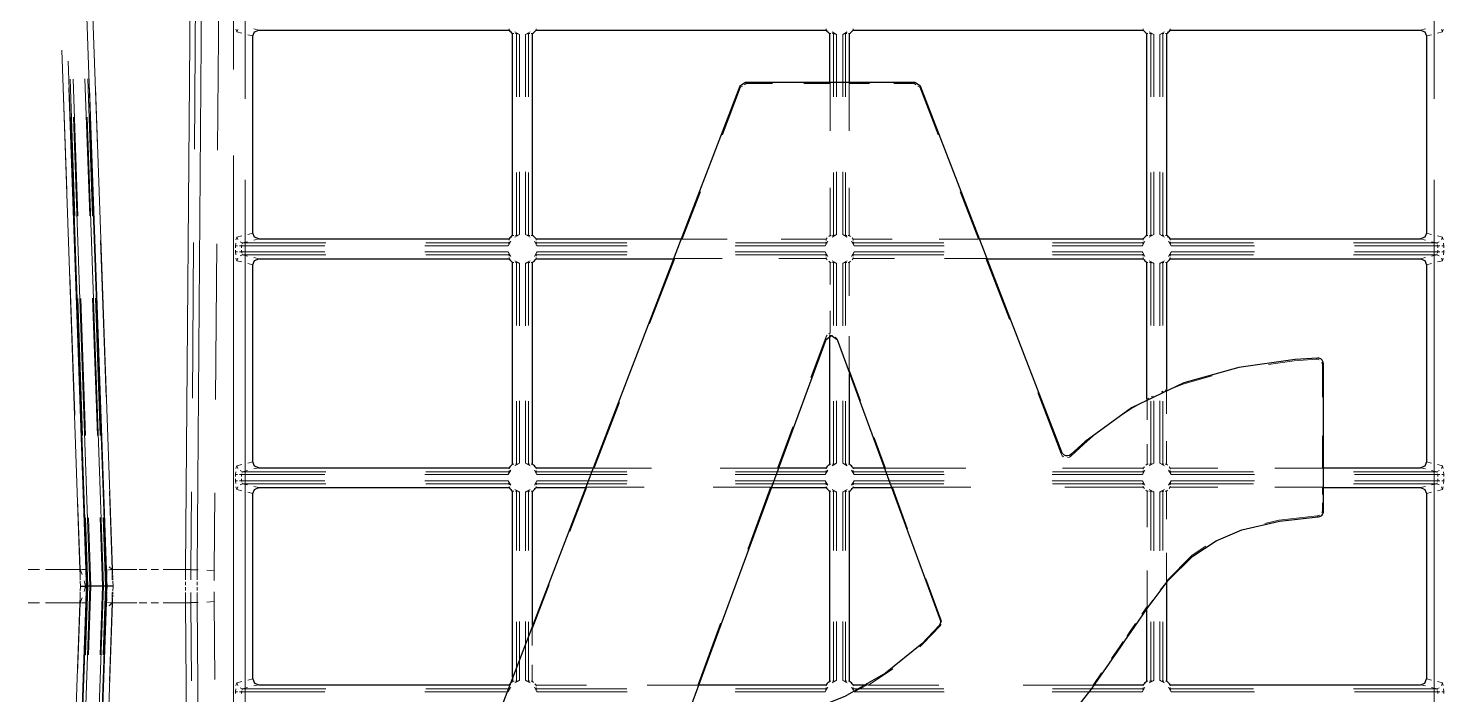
# Model space of a CAD drawing. Header units: millimetres. Extents: x 0 to 1989, y -338 to 950.
# Drawn here: x 283.9 to 524.9, y 492.6 to 606.2 of the extents above; entities that cross this region are included whole.
import ezdxf

# ---------------------------------------------------------------- set-up
doc = ezdxf.new("R2010")
doc.units = ezdxf.units.MM
doc.layers.add('DETAIL', color=8, linetype='Continuous')
doc.layers.add('FINE', color=9, linetype='Continuous')

msp = doc.modelspace()

# ---------------------------------------------------------------- linework, layer by layer
at = {"layer": 'DETAIL', "lineweight": 25}
for p, q in [((366.36, 570.87), (366.36, 605.29)), ((369.76, 570.87), (369.76, 605.29)), ((370.35, 605.88), (419.77, 605.88)), ((420.36, 596.95), (420.36, 605.29)), ((474.36, 570.87), (474.36, 605.29)), ((477.76, 570.87), (477.76, 605.29)), ((478.35, 605.88), (520.99, 605.88)), ((522, 604.89), (522, 571.28)), ((405.08, 596.31), (340.17, 427.37)), ((406.01, 596.95), (405.08, 596.31)), ((434.88, 596.95), (406.01, 596.95)), ((435.81, 596.31), (434.88, 596.95)), ((459.88, 533.93), (435.81, 596.31)), ((323.13, 570.28), (365.77, 570.28)), ((370.35, 570.28), (395.08, 570.28)), ((445.86, 570.28), (473.77, 570.28)), ((478.35, 570.28), (520.99, 570.28)), ((323.13, 566.88), (365.77, 566.88)), ((370.35, 566.88), (393.77, 566.88)), ((447.17, 566.88), (473.77, 566.88)), ((478.35, 566.88), (520.99, 566.88)), ((322.12, 532.28), (322.12, 565.89)), ((366.36, 531.87), (366.36, 566.29)), ((369.76, 531.87), (369.76, 566.29)), ((474.36, 542.98), (474.36, 566.29)), ((477.76, 544.59), (477.76, 566.29)), ((522, 565.89), (522, 532.28)), ((395.29, 486.68), (419.74, 553.14)), ((420.36, 531.87), (420.36, 553.76)), ((423.76, 531.87), (423.76, 547.3)), ((504.47, 523.88), (504.47, 548.97)), ((323.13, 531.28), (365.77, 531.28)), ((370.35, 531.28), (380.09, 531.28)), ((411.7, 531.28), (419.77, 531.28)), ((424.35, 531.28), (429.64, 531.28)), ((504.47, 531.28), (520.99, 531.28)), ((322.12, 495.28), (322.12, 526.89)), ((323.13, 527.88), (365.77, 527.88)), ((366.36, 495.55), (366.36, 527.29)), ((369.76, 504.39), (369.76, 527.29)), ((370.35, 527.88), (378.79, 527.88)), ((420.36, 494.87), (420.36, 527.29)), ((424.35, 527.88), (430.88, 527.88)), ((504.47, 527.88), (520.99, 527.88)), ((522, 526.89), (522, 495.28)), ((293.88, 511.08), (293.76, 511.08)), ((294.38, 511.08), (293.88, 511.08)), ((296.69, 511.08), (294.38, 511.08)), ((297.19, 511.08), (296.69, 511.08)), ((297.19, 511.08), (297.31, 511.08)), ((477.76, 494.87), (477.76, 511.69)), ((474.36, 494.87), (474.36, 507.27)), ((323.13, 494.28), (365.77, 494.28)), ((398.08, 494.28), (419.77, 494.28)), ((424.35, 494.28), (426.65, 494.28)), ((465.47, 494.28), (473.77, 494.28)), ((478.35, 494.28), (520.99, 494.28))]:
    msp.add_line(p, q, dxfattribs=at)
for points in [[(322.12, 604.89), (322.42, 605.59), (323.13, 605.88)], [(520.99, 605.88), (521.71, 605.59), (522, 604.89)], [(323.13, 570.28), (322.42, 570.57), (322.12, 571.28), (322.12, 604.89)], [(522, 571.28), (521.71, 570.57), (520.99, 570.28)], [(322.12, 565.89), (322.42, 566.59), (323.13, 566.88)], [(520.99, 566.88), (521.71, 566.59), (522, 565.89)], [(419.74, 553.14), (420.68, 553.81), (421.61, 553.14), (439.15, 505.34)], [(503.42, 549.97), (499.66, 549.71), (490.02, 548.36), (480.65, 545.77), (471.77, 541.51), (463.8, 535.7), (461.5, 533.57)], [(504.47, 548.97), (504.42, 549.3), (504.25, 549.59), (504, 549.82), (503.69, 549.94), (503.42, 549.97)], [(461.5, 533.57), (461.22, 533.38), (460.89, 533.3), (460.56, 533.32), (460.25, 533.46), (460.01, 533.69), (459.88, 533.93)], [(323.13, 531.28), (322.42, 531.57), (322.12, 532.28)], [(522, 532.28), (521.71, 531.57), (520.99, 531.28)], [(322.12, 526.89), (322.42, 527.59), (323.13, 527.88)], [(520.99, 527.88), (521.71, 527.59), (522, 526.89)], [(503.54, 522.89), (503.86, 522.97), (504.15, 523.15), (504.35, 523.41), (504.46, 523.73), (504.47, 523.88)], [(471.69, 503.32), (474.41, 507.3), (478, 512.05), (482.21, 516.22), (486.2, 518.82), (490.58, 520.68), (496.98, 522.19), (503.54, 522.89)], [(292.76, 511.08), (292.78, 511.08), (292.96, 511.08), (293.28, 511.08), (293.53, 511.08), (293.7, 511.08), (293.76, 511.08)], [(298.31, 511.08), (298.28, 511.08), (298.1, 511.08), (297.79, 511.08), (297.54, 511.08), (297.37, 511.08), (297.31, 511.08)], [(438.97, 504.33), (436.05, 501.27), (429.86, 496.25), (422.94, 492.28), (415.48, 489.34), (407.72, 487.24), (399.81, 485.81), (396.34, 485.35)], [(439.15, 505.34), (439.22, 505.01), (439.16, 504.68), (439.01, 504.38), (438.97, 504.33)], [(440.66, 470.97), (444.75, 473.52), (447.12, 475.18), (449.43, 476.94), (453.1, 480.06), (459.82, 487), (465.08, 493.7), (469.95, 500.73), (470.62, 501.74), (471.15, 502.53), (471.69, 503.32)], [(322.12, 495.28), (322.42, 494.57), (323.13, 494.28)], [(520.99, 494.28), (521.71, 494.57), (522, 495.28)]]:
    msp.add_lwpolyline(points, dxfattribs=at)
for points in [[(323.13, 605.88), (365.77, 605.88, 0.073488), (366.36, 605.29)], [(369.76, 605.29, 0.073616), (370.35, 605.88)], [(419.77, 605.88, 0.073269), (420.36, 605.29)], [(423.76, 596.95), (423.76, 605.29, 0.073581), (424.35, 605.88), (473.77, 605.88)], [(473.77, 605.88, 0.073324), (474.36, 605.29)], [(477.76, 605.29, 0.073616), (478.35, 605.88)], [(366.36, 570.87, 0.07358), (365.77, 570.28)], [(370.35, 570.28, 0.073532), (369.76, 570.87)], [(474.36, 570.87, 0.073685), (473.77, 570.28)], [(478.35, 570.28, 0.073765), (477.76, 570.87)], [(365.77, 566.88, 0.073558), (366.36, 566.29)], [(369.76, 566.29, 0.07335), (370.35, 566.88)], [(473.77, 566.88, 0.073393), (474.36, 566.29)], [(477.76, 566.29, 0.07335), (478.35, 566.88)], [(366.36, 531.87, 0.073269), (365.77, 531.28)], [(370.35, 531.28, 0.073416), (369.76, 531.87)], [(420.36, 531.87, 0.07335), (419.77, 531.28)], [(424.35, 531.28, 0.073393), (423.76, 531.87)], [(365.77, 527.88, 0.073558), (366.36, 527.29)], [(369.76, 527.29, 0.07335), (370.35, 527.88)], [(410.45, 527.88), (419.77, 527.88, 0.073339), (420.36, 527.29)], [(423.76, 527.29, 0.073316), (424.35, 527.88)], [(424.35, 494.28, 0.073463), (423.76, 494.87), (423.76, 527.29)], [(365.96, 494.51, 0.027341), (365.77, 494.28)], [(420.36, 494.87, 0.073396), (419.77, 494.28)], [(474.36, 494.87, 0.073419), (473.77, 494.28)], [(478.35, 494.28, 0.073719), (477.76, 494.87)]]:
    msp.add_lwpolyline(points, format="xyb", dxfattribs=at)
at = {"layer": 'FINE', "lineweight": 9}
for p, q in [((318.85, 599.16), (318.85, 623.62)), ((313.46, 617.99), (312.62, 513.8)), ((320.83, 617.26), (320.83, 594.17)), ((523.29, 594.17), (523.29, 617.26)), ((295.64, 586.08), (294.7, 612.81)), ((293.72, 612.18), (294.66, 585.34)), ((312.37, 612.17), (312.16, 585.61)), ((316.12, 585.39), (316.33, 611.94)), ((319.25, 606.02), (319.39, 605.57)), ((319.57, 606), (319.39, 605.57)), ((319.39, 605.57), (320.25, 605.35)), ((321.27, 605.1), (322.12, 604.89)), ((323.13, 605.88), (322.27, 606.1)), ((365.77, 605.88), (365.77, 606.1)), ((366.36, 605.29), (366.57, 605.29)), ((366.76, 605.56), (367.54, 605.14)), ((366.83, 605.29), (367.04, 605.29)), ((367.04, 605.29), (367.04, 594.53)), ((367.54, 605.14), (367.38, 605.17)), ((367.54, 594.48), (367.54, 605.14)), ((368.58, 605.14), (369.36, 605.56)), ((368.58, 605.14), (368.58, 594.48)), ((369.08, 594.53), (369.08, 605.29)), ((369.29, 605.29), (369.08, 605.29)), ((369.76, 605.29), (369.55, 605.29)), ((370.35, 606.1), (370.35, 605.88)), ((419.77, 605.88), (419.77, 606.1)), ((420.36, 605.29), (420.57, 605.29)), ((420.76, 605.56), (421.54, 605.14)), ((420.83, 605.29), (421.04, 605.29)), ((421.04, 605.29), (421.04, 594.53)), ((421.54, 605.14), (421.38, 605.17)), ((421.54, 594.48), (421.54, 605.14)), ((422.58, 605.14), (423.36, 605.56)), ((422.58, 605.14), (422.58, 594.48)), ((423.08, 594.53), (423.08, 605.29)), ((423.29, 605.29), (423.08, 605.29)), ((423.76, 605.29), (423.55, 605.29)), ((424.35, 606.1), (424.35, 605.88)), ((473.77, 605.88), (473.77, 606.1)), ((474.36, 605.29), (474.57, 605.29)), ((474.76, 605.56), (475.54, 605.14)), ((474.83, 605.29), (475.04, 605.29)), ((475.04, 605.29), (475.04, 594.53)), ((475.54, 605.14), (475.38, 605.17)), ((475.54, 594.48), (475.54, 605.14)), ((476.58, 605.14), (477.36, 605.56)), ((476.58, 605.14), (476.58, 594.48)), ((477.08, 594.53), (477.08, 605.29)), ((477.29, 605.29), (477.08, 605.29)), ((477.76, 605.29), (477.55, 605.29)), ((478.35, 606.1), (478.35, 605.88)), ((521.85, 606.1), (520.99, 605.88)), ((522, 604.89), (522.85, 605.1)), ((524.73, 605.57), (524.55, 606)), ((289.62, 602.48), (290.45, 578.54)), ((291.53, 576.41), (290.68, 600.61)), ((292.66, 513.92), (289.8, 596.05)), ((290.8, 596.03), (293.66, 513.9)), ((291, 597.52), (291.82, 574.16)), ((292.32, 574.17), (291.5, 597.53)), ((293.52, 597.56), (294.34, 574.19)), ((294.84, 574.18), (294.02, 597.55)), ((297.21, 513.83), (294.33, 596.02)), ((405.2, 596.13), (402.09, 588.04)), ((405.08, 596.31), (405.12, 596.26)), ((405.16, 596.19), (405.2, 596.13)), ((405.2, 596.13), (405.49, 596.33)), ((405.84, 596.57), (406.13, 596.77)), ((406.05, 596.89), (406.01, 596.95)), ((406.13, 596.77), (406.09, 596.83)), ((410.6, 596.77), (406.13, 596.77)), ((420.42, 596.77), (415.96, 596.77)), ((420.36, 596.94), (420.36, 596.95)), ((420.38, 596.88), (420.36, 596.93)), ((420.36, 596.93), (420.36, 596.93)), ((420.36, 596.93), (421.42, 596.93)), ((420.42, 596.77), (420.4, 596.82)), ((420.42, 588.68), (420.42, 596.77)), ((427.16, 596.77), (423.7, 596.77)), ((423.74, 596.88), (423.76, 596.93)), ((423.76, 596.94), (423.76, 596.95)), ((434.76, 596.77), (435.05, 596.57)), ((434.88, 596.95), (434.85, 596.89)), ((435.4, 596.34), (435.69, 596.14)), ((435.69, 596.14), (435.73, 596.19)), ((438.82, 588.04), (435.69, 596.14)), ((435.78, 596.26), (435.81, 596.31)), ((293.88, 511.08), (291.1, 591.03)), ((291.6, 591.02), (294.38, 511.08)), ((296.69, 511.08), (293.88, 591.05)), ((294.38, 591.06), (297.19, 511.08)), ((318.85, 437.68), (318.85, 584.48)), ((367.04, 581.63), (367.04, 570.87)), ((367.54, 571.03), (367.54, 581.69)), ((368.58, 581.69), (368.58, 571.03)), ((369.08, 570.87), (369.08, 581.63)), ((421.04, 581.63), (421.04, 570.87)), ((421.54, 571.03), (421.54, 581.69)), ((422.58, 581.69), (422.58, 571.03)), ((423.08, 570.87), (423.08, 581.63)), ((475.04, 581.63), (475.04, 570.87)), ((475.54, 571.03), (475.54, 581.69)), ((476.58, 581.69), (476.58, 571.03)), ((477.08, 570.87), (477.08, 581.63)), ((320.83, 580.33), (320.83, 441.84)), ((420.42, 570.88), (420.42, 578.97)), ((423.7, 570.88), (423.7, 578.97)), ((523.29, 441.84), (523.29, 580.33)), ((398.35, 578.32), (395.24, 570.22)), ((445.69, 570.22), (442.57, 578.32)), ((295.23, 569.24), (296.17, 542.4)), ((297.13, 543.32), (296.2, 570.04)), ((312.03, 569.68), (311.82, 543.13)), ((315.78, 542.9), (315.99, 569.45)), ((319.22, 569.57), (319.19, 569.1)), ((319.5, 569.1), (319.19, 569.1)), ((319.19, 569.1), (319.19, 568.78)), ((319.39, 570.6), (319.25, 570.14)), ((320.25, 570.81), (319.39, 570.6)), ((319.57, 570.16), (319.39, 570.6)), ((320.18, 569.1), (319.87, 569.1)), ((320.38, 569.6), (319.95, 569.78)), ((320.18, 569.1), (320.24, 569.26)), ((320.32, 569.44), (320.38, 569.6)), ((322.12, 571.28), (321.27, 571.06)), ((322.27, 570.07), (323.13, 570.28)), ((351.42, 569.1), (365.61, 569.1)), ((365.77, 569.6), (351.58, 569.6)), ((366.04, 569.88), (365.61, 569.1)), ((365.61, 569.1), (365.65, 569.26)), ((365.77, 570.28), (365.77, 570.07)), ((365.77, 569.81), (365.77, 569.6)), ((366.57, 570.87), (366.36, 570.87)), ((367.54, 571.03), (366.76, 570.6)), ((367.04, 570.87), (366.83, 570.87)), ((368.58, 571.03), (368.74, 570.99)), ((369.36, 570.6), (368.58, 571.03)), ((369.08, 570.87), (369.29, 570.87)), ((369.55, 570.87), (369.76, 570.87)), ((370.51, 569.1), (370.08, 569.88)), ((370.35, 570.07), (370.35, 570.28)), ((370.35, 569.6), (370.35, 569.81)), ((385.8, 569.6), (370.35, 569.6)), ((370.51, 569.1), (385.85, 569.1)), ((394.69, 569.22), (395.1, 570.28)), ((395.08, 570.28), (395.09, 570.28)), ((395.09, 570.28), (395.1, 570.28)), ((395.1, 570.28), (395.15, 570.26)), ((404.27, 569.1), (419.61, 569.1)), ((419.77, 569.6), (404.33, 569.6)), ((412.1, 570.22), (419.77, 570.22)), ((420.04, 569.88), (419.61, 569.1)), ((419.61, 569.1), (419.65, 569.26)), ((419.95, 570.44), (419.77, 570.22)), ((419.77, 570.22), (419.77, 570.03)), ((419.77, 569.79), (419.77, 569.6)), ((420.42, 570.88), (420.2, 570.69)), ((420.62, 570.88), (420.42, 570.88)), ((421.54, 571.03), (420.76, 570.6)), ((421.04, 570.87), (420.85, 570.88)), ((422.58, 571.03), (422.74, 570.99)), ((423.36, 570.6), (422.58, 571.03)), ((423.08, 570.87), (423.27, 570.88)), ((423.5, 570.88), (423.7, 570.88)), ((423.92, 570.69), (423.7, 570.88)), ((424.51, 569.1), (424.08, 569.88)), ((424.35, 570.22), (424.17, 570.44)), ((424.35, 570.22), (431.02, 570.22)), ((424.35, 570.03), (424.35, 570.22)), ((424.35, 569.6), (424.35, 569.79)), ((439.8, 569.6), (424.35, 569.6)), ((424.51, 569.1), (439.85, 569.1)), ((439.02, 570.22), (445.69, 570.22)), ((445.69, 570.22), (445.73, 570.24)), ((445.79, 570.26), (445.83, 570.28)), ((445.83, 570.28), (445.84, 570.28)), ((445.83, 570.28), (446.24, 569.22)), ((445.85, 570.28), (445.86, 570.28)), ((458.27, 569.1), (473.61, 569.1)), ((473.77, 569.6), (458.33, 569.6)), ((474.04, 569.88), (473.61, 569.1)), ((473.61, 569.1), (473.65, 569.26)), ((473.77, 570.28), (473.77, 570.07)), ((473.77, 569.81), (473.77, 569.6)), ((474.57, 570.87), (474.36, 570.87)), ((475.54, 571.03), (474.76, 570.6)), ((475.04, 570.87), (474.83, 570.87)), ((476.58, 571.03), (476.74, 570.99)), ((477.36, 570.6), (476.58, 571.03)), ((477.08, 570.87), (477.29, 570.87)), ((477.55, 570.87), (477.76, 570.87)), ((478.51, 569.1), (478.08, 569.88)), ((478.35, 570.07), (478.35, 570.28)), ((478.35, 569.6), (478.35, 569.81)), ((492.54, 569.6), (478.35, 569.6)), ((478.51, 569.1), (492.7, 569.1)), ((523.74, 569.6), (509.56, 569.6)), ((509.74, 569.1), (523.94, 569.1)), ((520.99, 570.28), (521.85, 570.07)), ((522.85, 571.06), (522, 571.28)), ((522.88, 569.81), (523.74, 569.6)), ((524.18, 569.78), (523.74, 569.6)), ((523.74, 569.6), (523.8, 569.44)), ((524.73, 570.6), (523.88, 570.81)), ((523.88, 569.26), (523.94, 569.1)), ((524.25, 569.1), (523.94, 569.1)), ((523.94, 569.1), (523.94, 568.78)), ((524.73, 570.6), (524.55, 570.16)), ((524.93, 569.1), (524.62, 569.1)), ((524.87, 570.14), (524.73, 570.6)), ((524.93, 569.1), (524.9, 569.57)), ((524.93, 568.78), (524.93, 569.1)), ((319.19, 568.39), (319.19, 568.06)), ((319.5, 568.06), (319.19, 568.06)), ((319.19, 568.06), (319.22, 567.59)), ((319.25, 567.02), (319.39, 566.57)), ((319.57, 567), (319.39, 566.57)), ((319.39, 566.57), (320.25, 566.35)), ((320.18, 568.06), (319.87, 568.06)), ((320.38, 567.56), (319.95, 567.38)), ((320.24, 567.91), (320.18, 568.06)), ((320.38, 567.56), (320.32, 567.72)), ((323.13, 566.88), (322.27, 567.1)), ((365.61, 568.06), (351.42, 568.06)), ((351.58, 567.56), (365.77, 567.56)), ((365.61, 568.06), (366.04, 567.28)), ((365.77, 567.35), (365.77, 567.56)), ((365.77, 566.88), (365.77, 567.1)), ((366.76, 566.56), (367.54, 566.14)), ((368.58, 566.14), (369.36, 566.56)), ((370.08, 567.28), (370.51, 568.06)), ((370.35, 567.56), (385.8, 567.56)), ((370.35, 567.56), (370.35, 567.35)), ((370.35, 567.1), (370.35, 566.88)), ((370.51, 568.06), (370.47, 567.91)), ((385.85, 568.06), (370.51, 568.06)), ((393.98, 566.94), (389.69, 555.78)), ((393.77, 566.88), (393.78, 566.88)), ((393.8, 566.88), (393.85, 566.9)), ((393.93, 566.93), (393.98, 566.94)), ((393.98, 566.94), (402.04, 566.94)), ((419.61, 568.06), (404.27, 568.06)), ((404.33, 567.56), (419.77, 567.56)), ((419.61, 568.06), (420.04, 567.28)), ((419.77, 567.37), (419.77, 567.56)), ((419.77, 566.94), (419.95, 566.72)), ((420.2, 566.48), (420.42, 566.29)), ((420.76, 566.56), (421.54, 566.14)), ((422.58, 566.14), (423.36, 566.56)), ((423.7, 566.29), (423.92, 566.48)), ((424.08, 567.28), (424.51, 568.06)), ((424.17, 566.72), (424.35, 566.94)), ((424.35, 567.56), (439.8, 567.56)), ((424.35, 567.56), (424.35, 567.37)), ((424.35, 567.14), (424.35, 566.94)), ((424.35, 566.94), (431.42, 566.94)), ((424.51, 568.06), (424.47, 567.91)), ((439.85, 568.06), (424.51, 568.06)), ((439.89, 566.94), (446.95, 566.94)), ((450.97, 556.53), (446.95, 566.94)), ((446.95, 566.94), (447.01, 566.93)), ((447.08, 566.9), (447.14, 566.88)), ((447.16, 566.88), (447.17, 566.88)), ((473.61, 568.06), (458.27, 568.06)), ((458.33, 567.56), (473.77, 567.56)), ((473.61, 568.06), (474.04, 567.28)), ((473.77, 567.35), (473.77, 567.56)), ((473.77, 566.88), (473.77, 567.1)), ((474.76, 566.56), (475.54, 566.14)), ((476.58, 566.14), (477.36, 566.56)), ((478.08, 567.28), (478.51, 568.06)), ((478.35, 567.56), (492.54, 567.56)), ((478.35, 567.56), (478.35, 567.35)), ((478.35, 567.1), (478.35, 566.88)), ((478.51, 568.06), (478.47, 567.91)), ((492.7, 568.06), (478.51, 568.06)), ((523.94, 568.06), (509.74, 568.06)), ((521.85, 567.1), (520.99, 566.88)), ((523.8, 567.72), (523.74, 567.56)), ((524.18, 567.38), (523.74, 567.56)), ((523.94, 568.06), (523.88, 567.91)), ((523.88, 566.35), (524.73, 566.57)), ((523.94, 568.39), (523.94, 568.06)), ((524.25, 568.06), (523.94, 568.06)), ((524.73, 566.57), (524.55, 567)), ((524.93, 568.06), (524.62, 568.06)), ((524.73, 566.57), (524.87, 567.02)), ((524.9, 567.59), (524.93, 568.06)), ((524.93, 568.06), (524.93, 568.39)), ((290.95, 564.18), (291.78, 540.25)), ((321.27, 566.1), (322.12, 565.89)), ((366.36, 566.29), (366.57, 566.29)), ((366.83, 566.29), (367.04, 566.29)), ((367.04, 566.29), (367.04, 555.53)), ((367.54, 566.14), (367.38, 566.17)), ((367.54, 555.48), (367.54, 566.14)), ((368.58, 566.14), (368.58, 555.48)), ((369.29, 566.29), (369.08, 566.29)), ((369.08, 555.53), (369.08, 566.29)), ((369.76, 566.29), (369.55, 566.29)), ((420.42, 562.54), (420.42, 566.29)), ((420.42, 566.29), (420.62, 566.29)), ((420.85, 566.29), (421.04, 566.29)), ((421.04, 566.29), (421.04, 555.53)), ((421.54, 566.14), (421.38, 566.17)), ((421.54, 555.48), (421.54, 566.14)), ((422.58, 566.14), (422.58, 555.48)), ((423.08, 555.53), (423.08, 566.29)), ((423.27, 566.29), (423.08, 566.29)), ((474.36, 566.29), (474.57, 566.29)), ((474.83, 566.29), (475.04, 566.29)), ((475.04, 566.29), (475.04, 555.53)), ((475.54, 566.14), (475.38, 566.17)), ((475.54, 555.48), (475.54, 566.14)), ((476.58, 566.14), (476.58, 555.48)), ((477.08, 555.53), (477.08, 566.29)), ((477.29, 566.29), (477.08, 566.29)), ((477.76, 566.29), (477.55, 566.29)), ((522, 565.89), (522.85, 566.1)), ((292.88, 537.7), (292.03, 561.89)), ((292.31, 560.14), (293.13, 536.78)), ((293.63, 536.78), (292.81, 560.15)), ((294.83, 560.16), (295.64, 536.79)), ((296.14, 536.79), (295.33, 560.16)), ((420.42, 554.28), (420.42, 558.03)), ((417.16, 546.64), (419.74, 553.65)), ((419.96, 553.85), (419.74, 553.65)), ((419.74, 553.65), (419.74, 553.49)), ((419.74, 553.3), (419.74, 553.14)), ((420.42, 554.28), (420.21, 554.09)), ((420.38, 553.97), (420.36, 553.82)), ((420.36, 553.76), (420.36, 553.78)), ((420.42, 554.28), (420.4, 554.14)), ((421.3, 553.56), (421.61, 553.21)), ((421.61, 553.19), (421.61, 553.21)), ((422.28, 551.38), (421.61, 553.21)), ((421.61, 553.14), (421.61, 553.16)), ((423.7, 547.97), (423.7, 553.69)), ((503.42, 549.97), (503.37, 549.91)), ((423.7, 547.97), (425.62, 542.74)), ((423.72, 547.78), (423.7, 547.97)), ((423.76, 547.36), (423.74, 547.55)), ((423.76, 547.3), (423.76, 547.32)), ((504.42, 548.91), (504.47, 548.97)), ((367.04, 542.63), (367.04, 531.87)), ((367.54, 532.03), (367.54, 542.69)), ((368.58, 542.69), (368.58, 532.03)), ((369.08, 531.87), (369.08, 542.63)), ((384.55, 542.38), (380.26, 531.22)), ((421.04, 542.63), (421.04, 531.87)), ((421.54, 532.03), (421.54, 542.69)), ((422.58, 542.69), (422.58, 532.03)), ((423.08, 531.87), (423.08, 542.63)), ((459.81, 533.62), (455.79, 544.04)), ((474.36, 542.98), (474.71, 543.14)), ((474.42, 539.42), (474.42, 542.84)), ((475.04, 542.63), (475.04, 531.87)), ((475.12, 543.34), (475.47, 543.5)), ((475.54, 532.03), (475.54, 542.69)), ((476.58, 542.69), (476.58, 532.03)), ((476.89, 544.18), (477.16, 544.31)), ((477.08, 531.87), (477.08, 542.63)), ((477.49, 544.46), (477.76, 544.59)), ((477.74, 544.53), (477.76, 544.59)), ((411.49, 531.22), (414.07, 538.23)), ((427.92, 536.45), (429.84, 531.22)), ((474.42, 531.88), (474.42, 535.3)), ((477.7, 531.88), (477.7, 535.79)), ((504.3, 531.22), (504.3, 536.71)), ((461.43, 533.27), (461.45, 533.36)), ((319.22, 530.57), (319.19, 530.1)), ((319.39, 531.6), (319.25, 531.14)), ((320.25, 531.81), (319.39, 531.6)), ((319.57, 531.16), (319.39, 531.6)), ((320.38, 530.6), (319.95, 530.78)), ((320.32, 530.44), (320.38, 530.6)), ((322.12, 532.28), (321.27, 532.06)), ((322.27, 531.07), (323.13, 531.28)), ((365.77, 530.6), (351.58, 530.6)), ((366.04, 530.88), (365.61, 530.1)), ((365.77, 531.28), (365.77, 531.07)), ((365.77, 530.81), (365.77, 530.6)), ((366.57, 531.87), (366.36, 531.87)), ((367.54, 532.03), (366.76, 531.6)), ((367.04, 531.87), (366.83, 531.87)), ((368.58, 532.03), (368.74, 531.99)), ((369.36, 531.6), (368.58, 532.03)), ((369.08, 531.87), (369.29, 531.87)), ((369.55, 531.87), (369.76, 531.87)), ((370.51, 530.1), (370.08, 530.88)), ((370.35, 531.07), (370.35, 531.28)), ((370.35, 530.6), (370.35, 530.81)), ((385.8, 530.6), (370.35, 530.6)), ((379.71, 530.22), (380.12, 531.28)), ((380.09, 531.28), (380.1, 531.28)), ((380.11, 531.28), (380.12, 531.28)), ((380.12, 531.28), (380.16, 531.26)), ((380.21, 531.24), (380.26, 531.22)), ((380.26, 531.22), (390.02, 531.22)), ((401.73, 531.22), (411.49, 531.22)), ((419.77, 530.6), (404.33, 530.6)), ((411.67, 531.28), (411.28, 530.22)), ((411.49, 531.22), (411.55, 531.24)), ((411.62, 531.26), (411.67, 531.28)), ((411.67, 531.28), (411.68, 531.28)), ((411.69, 531.28), (411.7, 531.28)), ((420.04, 530.88), (419.61, 530.1)), ((419.77, 531.28), (419.77, 531.07)), ((419.77, 530.81), (419.77, 530.6)), ((420.57, 531.87), (420.36, 531.87)), ((421.54, 532.03), (420.76, 531.6)), ((421.04, 531.87), (420.83, 531.87)), ((422.58, 532.03), (422.74, 531.99)), ((423.36, 531.6), (422.58, 532.03)), ((423.08, 531.87), (423.29, 531.87)), ((423.55, 531.87), (423.76, 531.87)), ((424.51, 530.1), (424.08, 530.88)), ((424.35, 531.07), (424.35, 531.28)), ((424.35, 530.6), (424.35, 530.81)), ((439.8, 530.6), (424.35, 530.6)), ((429.64, 531.28), (429.64, 531.28)), ((429.65, 531.28), (429.66, 531.28)), ((429.66, 531.28), (429.72, 531.26)), ((430.05, 530.22), (429.66, 531.28)), ((429.79, 531.24), (429.84, 531.22)), ((429.84, 531.22), (443.57, 531.22)), ((473.77, 530.6), (458.33, 530.6)), ((460.04, 531.22), (473.77, 531.22)), ((474.04, 530.88), (473.61, 530.1)), ((473.95, 531.44), (473.77, 531.22)), ((473.77, 531.22), (473.77, 531.03)), ((473.77, 530.79), (473.77, 530.6)), ((474.42, 531.88), (474.2, 531.69)), ((474.62, 531.88), (474.42, 531.88)), ((475.54, 532.03), (474.76, 531.6)), ((475.04, 531.87), (474.85, 531.88)), ((476.58, 532.03), (476.74, 531.99)), ((477.36, 531.6), (476.58, 532.03)), ((477.08, 531.87), (477.27, 531.88)), ((477.5, 531.88), (477.7, 531.88)), ((477.92, 531.69), (477.7, 531.88)), ((478.51, 530.1), (478.08, 530.88)), ((478.35, 531.22), (478.17, 531.44)), ((478.35, 531.22), (486.46, 531.22)), ((478.35, 531.03), (478.35, 531.22)), ((478.35, 530.6), (478.35, 530.79)), ((492.54, 530.6), (478.35, 530.6)), ((504.4, 531.26), (504.45, 531.28)), ((504.45, 531.28), (504.45, 530.22)), ((504.45, 531.28), (504.46, 531.28)), ((504.46, 531.28), (504.47, 531.28)), ((520.99, 531.28), (521.85, 531.07)), ((522.85, 532.06), (522, 532.28)), ((524.18, 530.78), (523.74, 530.6)), ((523.74, 530.6), (523.8, 530.44)), ((524.73, 531.6), (523.88, 531.81)), ((524.73, 531.6), (524.55, 531.16)), ((524.87, 531.14), (524.73, 531.6)), ((524.93, 530.1), (524.9, 530.57)), ((319.5, 530.1), (319.19, 530.1)), ((319.19, 530.1), (319.19, 529.78)), ((319.19, 529.39), (319.19, 529.06)), ((319.5, 529.06), (319.19, 529.06)), ((319.19, 529.06), (319.22, 528.59)), ((319.25, 528.02), (319.39, 527.57)), ((319.57, 528), (319.39, 527.57)), ((320.18, 530.1), (319.87, 530.1)), ((320.18, 529.06), (319.87, 529.06)), ((320.38, 528.56), (319.95, 528.38)), ((320.18, 530.1), (320.24, 530.25)), ((320.18, 529.78), (320.18, 530.1)), ((320.18, 530.1), (334.38, 530.1)), ((320.18, 529.06), (320.18, 529.39)), ((320.24, 528.91), (320.18, 529.06)), ((334.38, 529.06), (320.18, 529.06)), ((320.38, 528.56), (320.32, 528.72)), ((323.13, 527.88), (322.27, 528.1)), ((351.42, 530.1), (365.61, 530.1)), ((365.61, 529.06), (351.42, 529.06)), ((351.58, 528.56), (365.77, 528.56)), ((365.61, 530.1), (365.65, 530.26)), ((365.61, 529.06), (366.04, 528.28)), ((365.77, 528.35), (365.77, 528.56)), ((365.77, 527.88), (365.77, 528.1)), ((370.08, 528.28), (370.51, 529.06)), ((370.35, 528.56), (385.8, 528.56)), ((370.35, 528.56), (370.35, 528.35)), ((370.35, 528.1), (370.35, 527.88)), ((370.51, 529.06), (370.47, 528.91)), ((370.51, 530.1), (385.85, 530.1)), ((385.85, 529.06), (370.51, 529.06)), ((379, 527.94), (376.09, 520.38)), ((378.81, 527.88), (378.87, 527.9)), ((400.51, 527.94), (410.28, 527.94)), ((404.27, 530.1), (419.61, 530.1)), ((419.61, 529.06), (404.27, 529.06)), ((404.33, 528.56), (419.77, 528.56)), ((406.41, 517.41), (410.28, 527.94)), ((410.28, 527.94), (410.33, 527.93)), ((410.38, 527.9), (410.42, 527.88)), ((419.61, 530.1), (419.65, 530.26)), ((419.61, 529.06), (420.04, 528.28)), ((419.77, 528.35), (419.77, 528.56)), ((419.77, 527.88), (419.77, 528.1)), ((424.08, 528.28), (424.51, 529.06)), ((424.35, 528.56), (439.8, 528.56)), ((424.35, 528.56), (424.35, 528.35)), ((424.35, 528.1), (424.35, 527.88)), ((424.51, 529.06), (424.47, 528.91)), ((424.51, 530.1), (439.85, 530.1)), ((439.85, 529.06), (424.51, 529.06)), ((430.91, 527.88), (430.95, 527.9)), ((431, 527.93), (431.05, 527.94)), ((431.05, 527.94), (433.64, 520.87)), ((431.05, 527.94), (444.4, 527.94)), ((458.27, 530.1), (473.61, 530.1)), ((473.61, 529.06), (458.27, 529.06)), ((458.33, 528.56), (473.77, 528.56)), ((460.42, 527.94), (473.77, 527.94)), ((473.61, 530.1), (473.65, 530.26)), ((473.61, 529.06), (474.04, 528.28)), ((473.77, 528.37), (473.77, 528.56)), ((473.77, 527.94), (473.77, 528.14)), ((473.77, 527.94), (473.95, 527.72)), ((478.08, 528.28), (478.51, 529.06)), ((478.17, 527.72), (478.35, 527.94)), ((478.35, 528.56), (492.54, 528.56)), ((478.35, 528.56), (478.35, 528.37)), ((478.35, 528.14), (478.35, 527.94)), ((478.35, 527.94), (486.46, 527.94)), ((478.51, 529.06), (478.47, 528.91)), ((478.51, 530.1), (492.7, 530.1)), ((492.7, 529.06), (478.51, 529.06)), ((496.19, 527.94), (504.3, 527.94)), ((504.3, 526.73), (504.3, 527.94)), ((504.3, 527.94), (504.34, 527.93)), ((504.4, 527.9), (504.45, 527.88)), ((509.74, 530.1), (523.94, 530.1)), ((523.94, 529.06), (509.74, 529.06)), ((521.85, 528.1), (520.99, 527.88)), ((523.8, 528.72), (523.74, 528.56)), ((524.18, 528.38), (523.74, 528.56)), ((523.88, 530.25), (523.94, 530.1)), ((523.94, 529.06), (523.88, 528.91)), ((524.25, 530.1), (523.94, 530.1)), ((523.94, 530.1), (523.94, 529.78)), ((523.94, 529.39), (523.94, 529.06)), ((524.25, 529.06), (523.94, 529.06)), ((524.73, 527.57), (524.55, 528)), ((524.93, 530.1), (524.62, 530.1)), ((524.93, 529.06), (524.62, 529.06)), ((524.73, 527.57), (524.87, 528.02)), ((524.9, 528.59), (524.93, 529.06)), ((524.93, 529.78), (524.93, 530.1)), ((524.93, 529.06), (524.93, 529.39)), ((296.73, 526.3), (297.2, 512.88)), ((298.16, 513.92), (297.69, 527.28)), ((315.54, 513.69), (315.65, 526.97)), ((319.39, 527.57), (320.25, 527.35)), ((321.27, 527.1), (322.12, 526.89)), ((366.36, 527.29), (366.57, 527.29)), ((366.76, 527.56), (367.54, 527.14)), ((366.83, 527.29), (367.04, 527.29)), ((367.04, 527.29), (367.04, 517.16)), ((367.54, 527.14), (367.38, 527.17)), ((367.54, 517.1), (367.54, 527.14)), ((368.58, 527.14), (369.36, 527.56)), ((368.58, 527.14), (368.58, 517.1)), ((369.08, 517.16), (369.08, 527.29)), ((369.29, 527.29), (369.08, 527.29)), ((369.76, 527.29), (369.55, 527.29)), ((378.79, 527.88), (378.79, 527.88)), ((410.44, 527.88), (410.45, 527.88)), ((420.36, 527.29), (420.57, 527.29)), ((420.76, 527.56), (421.54, 527.14)), ((420.83, 527.29), (421.04, 527.29)), ((421.04, 527.29), (421.04, 517.16)), ((421.54, 527.14), (421.38, 527.17)), ((421.54, 517.1), (421.54, 527.14)), ((422.58, 527.14), (423.36, 527.56)), ((422.58, 527.14), (422.58, 517.1)), ((423.08, 517.16), (423.08, 527.29)), ((423.29, 527.29), (423.08, 527.29)), ((423.76, 527.29), (423.55, 527.29)), ((430.88, 527.88), (430.89, 527.88)), ((474.2, 527.48), (474.42, 527.29)), ((474.42, 521.14), (474.42, 527.29)), ((474.42, 527.29), (474.62, 527.29)), ((474.76, 527.56), (475.54, 527.14)), ((474.85, 527.29), (475.04, 527.29)), ((475.04, 527.29), (475.04, 517.16)), ((475.54, 527.14), (475.38, 527.17)), ((475.54, 517.1), (475.54, 527.14)), ((476.58, 527.14), (477.36, 527.56)), ((476.58, 527.14), (476.58, 517.1)), ((477.08, 517.16), (477.08, 527.29)), ((477.27, 527.29), (477.08, 527.29)), ((477.7, 527.29), (477.5, 527.29)), ((477.7, 527.29), (477.92, 527.48)), ((477.7, 522.5), (477.7, 527.29)), ((504.46, 527.88), (504.47, 527.88)), ((522, 526.89), (522.85, 527.1)), ((523.88, 527.35), (524.73, 527.57)), ((293.8, 511.08), (293.38, 523.18)), ((504.3, 524.05), (504.3, 525.27)), ((504.47, 523.88), (504.42, 523.94)), ((293.62, 522.76), (294.02, 511.08)), ((294.52, 511.08), (294.12, 522.76)), ((296.13, 522.77), (296.54, 511.08)), ((297.04, 511.08), (296.63, 522.77)), ((503.36, 523.05), (503.42, 523)), ((503.48, 522.94), (503.54, 522.89)), ((477.7, 511.96), (477.7, 516.75)), ((283.88, 513.92), (285.79, 513.92)), ((286.94, 513.92), (292.66, 513.92)), ((292.69, 513.05), (292.66, 513.92)), ((292.66, 513.92), (292.97, 513.92)), ((292.7, 512.14), (292.7, 513.92)), ((293.08, 513.06), (292.7, 513.92)), ((293.03, 513.92), (293.13, 513.92)), ((293.19, 513.92), (293.29, 513.92)), ((293.66, 513.9), (293.69, 513.03)), ((297.26, 513.62), (297.2, 512.88)), ((297.24, 512.99), (297.21, 513.83)), ((297.58, 513.88), (297.68, 513.89)), ((297.74, 513.89), (297.84, 513.89)), ((297.9, 513.9), (298.21, 513.92)), ((298.16, 512.14), (298.16, 513.92)), ((302.36, 513.92), (298.16, 513.92)), ((298.21, 513.92), (298.24, 513.05)), ((302.78, 513.92), (304.05, 513.92)), ((304.81, 513.92), (306.08, 513.92)), ((310.64, 512.18), (310.64, 513.92)), ((310.64, 513.92), (311.25, 513.9)), ((311.37, 513.9), (311.58, 513.89)), ((311.58, 513.92), (311.58, 512.14)), ((312.82, 513.88), (311.58, 513.92)), ((311.7, 513.89), (311.9, 513.88)), ((312.02, 513.87), (312.62, 513.8)), ((312.62, 513.8), (312.62, 512.14)), ((315.54, 513.69), (314.31, 513.83)), ((315.54, 512.06), (315.54, 513.69)), ((474.42, 507.62), (474.42, 513.77)), ((293.88, 511.08), (291.1, 431.13)), ((291.6, 431.14), (294.38, 511.08)), ((292.71, 512.59), (292.7, 512.88)), ((292.72, 512.12), (292.71, 512.41)), ((292.76, 511.08), (292.73, 511.95)), ((292.73, 510.21), (292.76, 511.08)), ((293.8, 511.08), (293.38, 498.98)), ((293.65, 511.08), (293.42, 511.99)), ((293.42, 510.17), (293.65, 511.08)), ((293.62, 499.4), (294.02, 511.08)), ((293.7, 512.86), (293.71, 512.57)), ((293.71, 512.4), (293.72, 512.12)), ((293.73, 511.94), (293.76, 511.08)), ((293.76, 511.08), (293.73, 510.22)), ((296.69, 511.08), (293.88, 431.11)), ((294.52, 511.08), (294.12, 499.4)), ((294.38, 431.1), (297.19, 511.08)), ((296.13, 499.4), (296.54, 511.08)), ((297.04, 511.08), (296.63, 499.4)), ((297.22, 511.69), (297.21, 512.69)), ((297.24, 511.64), (297.26, 511.08)), ((297.26, 511.08), (297.24, 510.52)), ((297.26, 512.54), (297.25, 512.82)), ((297.27, 512.09), (297.26, 512.37)), ((297.31, 511.08), (297.28, 511.92)), ((297.28, 510.24), (297.31, 511.08)), ((298.25, 512.88), (298.25, 512.59)), ((298.26, 512.41), (298.27, 512.12)), ((310.64, 511.26), (310.64, 511.83)), ((312.62, 511.8), (312.62, 511.25)), ((372.6, 511.3), (369.7, 503.74)), ((436.76, 512.38), (439.35, 505.3)), ((477.72, 511.91), (477.7, 511.96)), ((477.76, 511.8), (477.74, 511.85)), ((477.76, 511.69), (477.76, 511.72)), ((292.66, 508.25), (292.69, 509.12)), ((292.7, 508.25), (292.7, 510.02)), ((292.7, 509.29), (292.71, 509.58)), ((292.7, 508.25), (293.08, 509.11)), ((292.71, 509.75), (292.72, 510.04)), ((293.69, 509.13), (293.66, 508.27)), ((293.71, 509.59), (293.7, 509.3)), ((293.72, 510.05), (293.71, 509.76)), ((296.73, 495.87), (297.2, 509.28)), ((297.2, 509.28), (297.26, 508.54)), ((297.21, 509.5), (297.22, 510.5)), ((297.21, 508.34), (297.24, 509.18)), ((297.25, 509.35), (297.26, 509.63)), ((297.26, 509.79), (297.27, 510.07)), ((298.16, 508.25), (298.16, 510.02)), ((298.24, 509.12), (298.21, 508.25)), ((298.25, 509.58), (298.25, 509.29)), ((298.27, 510.04), (298.26, 509.75)), ((310.64, 510.33), (310.64, 510.91)), ((310.64, 508.25), (310.64, 509.98)), ((311.58, 510.02), (311.58, 508.25)), ((312.62, 510.92), (312.62, 510.36)), ((312.62, 510.03), (312.62, 508.36)), ((315.54, 508.47), (315.54, 510.1)), ((475.4, 508.7), (474.36, 507.27)), ((285.79, 508.25), (283.88, 508.25)), ((286.83, 508.25), (292.7, 508.25)), ((292.66, 508.25), (286.94, 508.25)), ((292.66, 508.25), (289.8, 426.11)), ((290.8, 426.13), (293.66, 508.27)), ((292.28, 496.28), (292.7, 508.25)), ((292.97, 508.24), (292.66, 508.25)), ((293.13, 508.24), (293.03, 508.24)), ((293.29, 508.24), (293.19, 508.24)), ((297.21, 508.34), (294.33, 426.14)), ((295.33, 426.05), (298.21, 508.25)), ((297.68, 508.28), (297.58, 508.28)), ((298.16, 508.25), (297.69, 494.88)), ((297.84, 508.27), (297.74, 508.27)), ((298.21, 508.25), (297.9, 508.26)), ((298.16, 508.25), (302.36, 508.25)), ((302.02, 508.25), (298.21, 508.25)), ((304.05, 508.25), (302.78, 508.25)), ((306.08, 508.25), (304.81, 508.25)), ((310.64, 508.25), (306.84, 508.25)), ((307.39, 508.25), (311.58, 508.25)), ((311.25, 508.26), (310.64, 508.25)), ((310.64, 508.25), (311.48, 404.06)), ((311.58, 508.27), (311.37, 508.27)), ((311.58, 508.25), (312.82, 508.28)), ((311.69, 494.97), (311.58, 508.25)), ((311.9, 508.28), (311.7, 508.28)), ((312.62, 508.36), (312.02, 508.29)), ((313.46, 404.17), (312.62, 508.36)), ((314.31, 508.34), (315.54, 508.47)), ((315.54, 508.47), (315.65, 495.2)), ((474.36, 507.27), (474.38, 507.38)), ((474.4, 507.51), (474.42, 507.62)), ((367.04, 505), (367.04, 494.87)), ((367.54, 495.03), (367.54, 505.06)), ((368.58, 505.06), (368.58, 495.03)), ((369.08, 494.87), (369.08, 505)), ((369.7, 503.74), (369.72, 503.92)), ((369.74, 504.14), (369.76, 504.33)), ((369.76, 504.37), (369.76, 504.39)), ((397.88, 494.22), (401.75, 504.76)), ((421.04, 505), (421.04, 494.87)), ((421.54, 495.03), (421.54, 505.06)), ((422.58, 505.06), (422.58, 495.03)), ((423.08, 494.87), (423.08, 505)), ((438.97, 504.33), (439.03, 504.32)), ((439.17, 504.3), (439.34, 504.58)), ((471.54, 503.42), (472.44, 504.74)), ((475.04, 505), (475.04, 494.87)), ((475.54, 495.03), (475.54, 505.06)), ((476.58, 505.06), (476.58, 495.03)), ((477.08, 494.87), (477.08, 505)), ((369.7, 500.97), (369.7, 503.74)), ((471.54, 503.42), (471.59, 503.39)), ((471.64, 503.35), (471.69, 503.32)), ((469.9, 500.77), (469.95, 500.73)), ((366.36, 495.49), (367.42, 498.25)), ((369.7, 494.88), (369.7, 497.65)), ((431.12, 496.97), (427, 494.22)), ((319.25, 494.14), (319.39, 494.6)), ((319.39, 494.6), (320.25, 494.81)), ((319.57, 494.16), (319.39, 494.6)), ((321.27, 495.06), (322.12, 495.28)), ((323.13, 494.28), (322.27, 494.07)), ((365.77, 494.28), (365.77, 494.07)), ((365.98, 494.52), (365.96, 494.51)), ((366.08, 494.61), (366, 494.55)), ((366.24, 494.73), (366.16, 494.67)), ((366.29, 494.88), (366.24, 494.73)), ((366.29, 494.78), (366.24, 494.73)), ((366.36, 495.53), (366.36, 495.55)), ((366.36, 495.49), (366.36, 495.5)), ((366.38, 495.4), (366.36, 495.49)), ((366.42, 495.22), (366.36, 495.07)), ((366.42, 494.88), (366.36, 494.83)), ((366.42, 495.22), (366.4, 495.3)), ((366.42, 495.11), (366.42, 495.22)), ((366.42, 494.88), (366.42, 494.98)), ((366.42, 494.88), (366.62, 494.88)), ((366.76, 494.6), (367.54, 495.03)), ((366.85, 494.88), (367.04, 494.87)), ((367.54, 495.03), (367.38, 494.99)), ((368.58, 495.03), (369.36, 494.6)), ((369.27, 494.88), (369.08, 494.87)), ((369.7, 494.88), (369.5, 494.88)), ((369.92, 494.69), (369.7, 494.88)), ((370.35, 494.22), (370.17, 494.44)), ((378.95, 494.22), (370.35, 494.22)), ((370.35, 494.03), (370.35, 494.22)), ((397.88, 494.22), (389.28, 494.22)), ((398.06, 494.28), (397.67, 493.22)), ((397.93, 494.24), (397.88, 494.22)), ((398.06, 494.28), (398, 494.26)), ((398.06, 494.28), (398.07, 494.28)), ((398.08, 494.28), (398.08, 494.28)), ((419.77, 494.28), (419.77, 494.07)), ((420.36, 494.87), (420.57, 494.87)), ((420.76, 494.6), (421.54, 495.03)), ((420.83, 494.87), (421.04, 494.87)), ((421.54, 495.03), (421.38, 494.99)), ((422.58, 495.03), (423.36, 494.6)), ((423.29, 494.87), (423.08, 494.87)), ((423.76, 494.87), (423.55, 494.87)), ((424.35, 494.07), (424.35, 494.28)), ((424.64, 493.14), (426.8, 494.28)), ((426.65, 494.28), (426.7, 494.28)), ((426.75, 494.28), (426.8, 494.28)), ((426.86, 494.26), (426.8, 494.28)), ((427, 494.22), (426.94, 494.24)), ((438.95, 494.22), (427, 494.22)), ((465.47, 494.28), (464.68, 493.22)), ((465.24, 494.22), (466.67, 496.29)), ((465.47, 494.28), (465.4, 494.26)), ((473.77, 494.28), (473.77, 494.07)), ((474.36, 494.87), (474.57, 494.87)), ((474.76, 494.6), (475.54, 495.03)), ((474.83, 494.87), (475.04, 494.87)), ((475.54, 495.03), (475.38, 494.99)), ((476.58, 495.03), (477.36, 494.6)), ((477.29, 494.87), (477.08, 494.87)), ((477.76, 494.87), (477.55, 494.87)), ((478.35, 494.07), (478.35, 494.28)), ((521.85, 494.07), (520.99, 494.28)), ((522, 495.28), (522.85, 495.06)), ((523.88, 494.81), (524.73, 494.6)), ((524.73, 494.6), (524.55, 494.16)), ((524.73, 494.6), (524.87, 494.14)), ((319.5, 493.1), (319.19, 493.1)), ((320.18, 493.1), (319.87, 493.1)), ((320.38, 493.6), (319.95, 493.78)), ((320.24, 493.26), (320.18, 493.1)), ((334.38, 493.1), (320.18, 493.1)), ((320.18, 493.1), (320.18, 492.78)), ((320.38, 493.6), (320.32, 493.44)), ((321.24, 493.81), (320.38, 493.6)), ((320.38, 493.6), (334.57, 493.6)), ((365.61, 493.1), (351.42, 493.1)), ((351.58, 493.6), (365.77, 493.6)), ((365.61, 493.1), (366.04, 493.88)), ((365.77, 493.81), (365.77, 493.6)), ((370.08, 493.88), (370.51, 493.1)), ((370.35, 493.6), (370.35, 493.79)), ((370.35, 493.6), (385.8, 493.6)), ((370.51, 493.1), (370.47, 493.26)), ((385.85, 493.1), (370.51, 493.1)), ((419.61, 493.1), (404.27, 493.1)), ((404.33, 493.6), (419.77, 493.6)), ((419.61, 493.1), (420.04, 493.88)), ((419.77, 493.81), (419.77, 493.6)), ((424.08, 493.88), (424.51, 493.1)), ((424.35, 493.6), (424.35, 493.81)), ((424.35, 493.6), (439.8, 493.6)), ((424.51, 493.1), (424.47, 493.26)), ((439.85, 493.1), (424.51, 493.1)), ((473.61, 493.1), (458.27, 493.1)), ((458.33, 493.6), (473.77, 493.6)), ((473.61, 493.1), (474.04, 493.88)), ((473.77, 493.81), (473.77, 493.6)), ((478.08, 493.88), (478.51, 493.1)), ((478.35, 493.6), (478.35, 493.81)), ((478.35, 493.6), (492.54, 493.6)), ((478.51, 493.1), (478.47, 493.26)), ((492.7, 493.1), (478.51, 493.1)), ((509.56, 493.6), (523.74, 493.6)), ((523.94, 493.1), (509.74, 493.1)), ((523.74, 493.6), (522.88, 493.81)), ((524.18, 493.78), (523.74, 493.6)), ((523.8, 493.44), (523.74, 493.6)), ((523.94, 493.1), (523.88, 493.26)), ((524.25, 493.1), (523.94, 493.1)), ((523.94, 492.78), (523.94, 493.1)), ((524.93, 493.1), (524.62, 493.1)), ((524.9, 493.57), (524.93, 493.1)), ((524.93, 493.1), (524.93, 492.78))]:
    msp.add_line(p, q, dxfattribs=at)
for points in [[(306.84, 513.92), (310.64, 513.92), (311.48, 618.1)], [(367.2, 605.23), (367.11, 605.26), (367.05, 605.29), (367.04, 605.29)], [(368.74, 605.18), (368.7, 605.16), (368.58, 605.14)], [(369.08, 605.29), (369.05, 605.28), (368.97, 605.25), (368.92, 605.23)], [(421.2, 605.23), (421.11, 605.26), (421.05, 605.29), (421.04, 605.29)], [(422.74, 605.18), (422.7, 605.16), (422.58, 605.14)], [(423.08, 605.29), (423.05, 605.28), (422.97, 605.25), (422.92, 605.23)], [(475.2, 605.23), (475.11, 605.26), (475.05, 605.29), (475.04, 605.29)], [(476.74, 605.18), (476.7, 605.16), (476.58, 605.14)], [(477.08, 605.29), (477.05, 605.28), (476.97, 605.25), (476.92, 605.23)], [(523.88, 605.35), (524.73, 605.57), (524.87, 606.02)], [(295.33, 596.11), (298.21, 513.92), (302.02, 513.92)], [(422.7, 596.93), (423.76, 596.93), (423.76, 596.93)], [(423.7, 588.68), (423.7, 596.77), (423.72, 596.82)], [(434.8, 596.83), (434.76, 596.77), (431.31, 596.77)], [(320.18, 568.78), (320.18, 569.1), (334.38, 569.1)], [(334.57, 569.6), (320.38, 569.6), (321.24, 569.81)], [(365.71, 569.44), (365.74, 569.53), (365.77, 569.59), (365.77, 569.6)], [(367.04, 570.87), (367.07, 570.89), (367.15, 570.91), (367.2, 570.93)], [(367.38, 570.99), (367.42, 571), (367.54, 571.03)], [(368.92, 570.93), (369.01, 570.9), (369.07, 570.88), (369.08, 570.87)], [(370.35, 569.6), (370.36, 569.57), (370.39, 569.49), (370.41, 569.44)], [(370.47, 569.26), (370.48, 569.22), (370.51, 569.1)], [(395.2, 570.24), (395.24, 570.22), (402.91, 570.22)], [(419.71, 569.44), (419.74, 569.53), (419.77, 569.59), (419.77, 569.6)], [(421.04, 570.87), (421.07, 570.89), (421.15, 570.91), (421.2, 570.93)], [(421.38, 570.99), (421.42, 571), (421.54, 571.03)], [(422.92, 570.93), (423.01, 570.9), (423.07, 570.88), (423.08, 570.87)], [(424.35, 569.6), (424.36, 569.57), (424.39, 569.49), (424.41, 569.44)], [(424.47, 569.26), (424.48, 569.22), (424.51, 569.1)], [(473.71, 569.44), (473.74, 569.53), (473.77, 569.59), (473.77, 569.6)], [(475.04, 570.87), (475.07, 570.89), (475.15, 570.91), (475.2, 570.93)], [(475.38, 570.99), (475.42, 571), (475.54, 571.03)], [(476.92, 570.93), (477.01, 570.9), (477.07, 570.88), (477.08, 570.87)], [(478.35, 569.6), (478.36, 569.57), (478.39, 569.49), (478.41, 569.44)], [(478.47, 569.26), (478.48, 569.22), (478.51, 569.1)], [(334.38, 568.06), (320.18, 568.06), (320.18, 568.39)], [(321.24, 567.35), (320.38, 567.56), (334.57, 567.56)], [(365.65, 567.91), (365.64, 567.95), (365.61, 568.06)], [(365.77, 567.56), (365.76, 567.6), (365.73, 567.67), (365.71, 567.72)], [(370.41, 567.72), (370.38, 567.63), (370.36, 567.57), (370.35, 567.56)], [(393.79, 566.88), (393.8, 566.88), (394.2, 567.94)], [(411.71, 566.94), (419.77, 566.94), (419.77, 567.14)], [(419.65, 567.91), (419.64, 567.95), (419.61, 568.06)], [(419.77, 567.56), (419.76, 567.6), (419.73, 567.67), (419.71, 567.72)], [(424.41, 567.72), (424.38, 567.63), (424.36, 567.57), (424.35, 567.56)], [(446.73, 567.94), (447.14, 566.88), (447.15, 566.88)], [(473.65, 567.91), (473.64, 567.95), (473.61, 568.06)], [(473.77, 567.56), (473.76, 567.6), (473.73, 567.67), (473.71, 567.72)], [(478.41, 567.72), (478.38, 567.63), (478.36, 567.57), (478.35, 567.56)], [(509.56, 567.56), (523.74, 567.56), (522.88, 567.35)], [(367.2, 566.23), (367.11, 566.26), (367.05, 566.29), (367.04, 566.29)], [(368.74, 566.18), (368.7, 566.16), (368.58, 566.14)], [(369.08, 566.29), (369.05, 566.28), (368.97, 566.25), (368.92, 566.23)], [(421.2, 566.23), (421.11, 566.26), (421.05, 566.29), (421.04, 566.29)], [(422.74, 566.18), (422.7, 566.16), (422.58, 566.14)], [(423.08, 566.29), (423.05, 566.28), (422.97, 566.25), (422.92, 566.23)], [(423.7, 560.56), (423.7, 566.29), (423.5, 566.29)], [(475.2, 566.23), (475.11, 566.26), (475.05, 566.29), (475.04, 566.29)], [(476.74, 566.18), (476.7, 566.16), (476.58, 566.14)], [(477.08, 566.29), (477.05, 566.28), (476.97, 566.25), (476.92, 566.23)], [(420.36, 553.8), (420.36, 553.82), (420.83, 553.79)], [(503.25, 549.78), (499.49, 549.52), (495.1, 548.9)], [(503.3, 549.84), (503.29, 549.83), (503.25, 549.78), (503.58, 549.74), (503.73, 549.67)], [(423.76, 547.34), (423.76, 547.36), (423.09, 549.19)], [(504.16, 549.26), (504.26, 549.06), (504.3, 548.79)], [(504.3, 543.3), (504.3, 548.79), (504.34, 548.83), (504.35, 548.84)], [(485.49, 546.92), (480.49, 545.52), (477.7, 544.4)], [(474.42, 542.84), (471.6, 541.25), (470.07, 540.26)], [(477.7, 540.49), (477.7, 544.4), (477.72, 544.46)], [(465.2, 536.64), (463.69, 535.37), (461.43, 533.27)], [(459.83, 533.72), (459.81, 533.65), (459.81, 533.62)], [(459.81, 533.62), (459.98, 533.33), (460.19, 533.16)], [(459.88, 533.93), (459.87, 533.89), (459.85, 533.84)], [(460.89, 533), (461.2, 533.1), (461.43, 533.27)], [(461.47, 533.48), (461.49, 533.53), (461.5, 533.57)], [(334.57, 530.6), (320.38, 530.6), (321.24, 530.81)], [(365.71, 530.44), (365.74, 530.53), (365.77, 530.59), (365.77, 530.6)], [(367.04, 531.87), (367.07, 531.89), (367.15, 531.91), (367.2, 531.93)], [(367.38, 531.99), (367.42, 532), (367.54, 532.03)], [(368.92, 531.93), (369.01, 531.9), (369.07, 531.88), (369.08, 531.87)], [(370.35, 530.6), (370.36, 530.57), (370.39, 530.49), (370.41, 530.44)], [(419.71, 530.44), (419.74, 530.53), (419.77, 530.59), (419.77, 530.6)], [(421.04, 531.87), (421.07, 531.89), (421.15, 531.91), (421.2, 531.93)], [(421.38, 531.99), (421.42, 532), (421.54, 532.03)], [(422.92, 531.93), (423.01, 531.9), (423.07, 531.88), (423.08, 531.87)], [(424.35, 530.6), (424.36, 530.57), (424.39, 530.49), (424.41, 530.44)], [(473.71, 530.44), (473.74, 530.53), (473.77, 530.59), (473.77, 530.6)], [(475.04, 531.87), (475.07, 531.89), (475.15, 531.91), (475.2, 531.93)], [(475.38, 531.99), (475.42, 532), (475.54, 532.03)], [(476.92, 531.93), (477.01, 531.9), (477.07, 531.88), (477.08, 531.87)], [(478.35, 530.6), (478.36, 530.57), (478.39, 530.49), (478.41, 530.44)], [(496.19, 531.22), (504.3, 531.22), (504.34, 531.24)], [(522.88, 530.81), (523.74, 530.6), (509.56, 530.6)], [(321.24, 528.35), (320.38, 528.56), (334.57, 528.56)], [(365.65, 528.91), (365.64, 528.95), (365.61, 529.06)], [(365.77, 528.56), (365.76, 528.6), (365.73, 528.67), (365.71, 528.72)], [(370.41, 528.72), (370.38, 528.63), (370.36, 528.57), (370.35, 528.56)], [(370.47, 530.26), (370.48, 530.22), (370.51, 530.1)], [(378.8, 527.88), (378.81, 527.88), (379.22, 528.94)], [(378.94, 527.93), (379, 527.94), (388.78, 527.94)], [(410.82, 528.94), (410.42, 527.88), (410.43, 527.88)], [(419.65, 528.91), (419.64, 528.95), (419.61, 529.06)], [(419.77, 528.56), (419.76, 528.6), (419.73, 528.67), (419.71, 528.72)], [(424.41, 528.72), (424.38, 528.63), (424.36, 528.57), (424.35, 528.56)], [(424.47, 530.26), (424.48, 530.22), (424.51, 530.1)], [(430.9, 527.88), (430.91, 527.88), (430.52, 528.94)], [(473.65, 528.91), (473.64, 528.95), (473.61, 529.06)], [(473.77, 528.56), (473.76, 528.6), (473.73, 528.67), (473.71, 528.72)], [(478.41, 528.72), (478.38, 528.63), (478.36, 528.57), (478.35, 528.56)], [(478.47, 530.26), (478.48, 530.22), (478.51, 530.1)], [(504.45, 528.94), (504.45, 527.88), (504.46, 527.88)], [(509.56, 528.56), (523.74, 528.56), (522.88, 528.35)], [(292.28, 525.88), (292.7, 513.92), (286.83, 513.92)], [(311.69, 527.19), (311.58, 513.92), (307.39, 513.92)], [(367.2, 527.23), (367.11, 527.26), (367.05, 527.29), (367.04, 527.29)], [(368.74, 527.18), (368.7, 527.16), (368.58, 527.14)], [(369.08, 527.29), (369.05, 527.28), (368.97, 527.25), (368.92, 527.23)], [(421.2, 527.23), (421.11, 527.26), (421.05, 527.29), (421.04, 527.29)], [(422.74, 527.18), (422.7, 527.16), (422.58, 527.14)], [(423.08, 527.29), (423.05, 527.28), (422.97, 527.25), (422.92, 527.23)], [(475.2, 527.23), (475.11, 527.26), (475.05, 527.29), (475.04, 527.29)], [(476.74, 527.18), (476.7, 527.16), (476.58, 527.14)], [(477.08, 527.29), (477.05, 527.28), (476.97, 527.25), (476.92, 527.23)], [(503.81, 523.2), (503.52, 523.08), (503.36, 523.05)], [(504.3, 524.05), (504.24, 523.72), (504.18, 523.6)], [(504.35, 524), (504.34, 524.01), (504.3, 524.05)], [(494.45, 521.77), (496.83, 522.34), (503.36, 523.05)], [(477.7, 511.96), (482.12, 516.37), (484.44, 517.89)], [(293.36, 513.92), (293.36, 513.92), (293.66, 513.9)], [(297.21, 513.83), (297.51, 513.88), (297.51, 513.88)], [(298.16, 513.92), (297.65, 514.41), (297.63, 514.38)], [(297.2, 512.88), (297.2, 512.84), (297.22, 512.32)], [(298.28, 511.95), (298.31, 511.08), (298.28, 510.21)], [(477.76, 511.76), (477.76, 511.8), (476.66, 510.41)], [(297.22, 509.85), (297.2, 509.33), (297.2, 509.28)], [(293.66, 508.27), (293.36, 508.24), (293.36, 508.24)], [(297.51, 508.29), (297.51, 508.29), (297.21, 508.34)], [(297.63, 507.78), (297.65, 507.76), (298.16, 508.25)], [(473.52, 506.31), (474.27, 507.4), (474.42, 507.62)], [(368.7, 501.56), (369.76, 504.33), (369.76, 504.35)], [(439.17, 504.3), (436.25, 501.23), (435.7, 500.76)], [(439.1, 504.31), (439.13, 504.3), (439.17, 504.3)], [(439.22, 505.32), (439.17, 505.33), (439.15, 505.34)], [(439.35, 505.3), (439.32, 505.31), (439.29, 505.31)], [(439.41, 504.97), (439.37, 505.24), (439.35, 505.3)], [(468.38, 498.77), (469.8, 500.83), (470.34, 501.64)], [(470.99, 502.61), (471, 502.63), (471.54, 503.42)], [(469.8, 500.83), (469.85, 500.8), (469.85, 500.8)], [(365.56, 493.41), (366, 494.55), (365.99, 494.54)], [(367.2, 494.93), (367.11, 494.9), (367.05, 494.88), (367.04, 494.87)], [(368.74, 494.99), (368.7, 495), (368.58, 495.03)], [(369.08, 494.87), (369.05, 494.89), (368.97, 494.91), (368.92, 494.93)], [(421.2, 494.93), (421.11, 494.9), (421.05, 494.88), (421.04, 494.87)], [(422.74, 494.99), (422.7, 495), (422.58, 495.03)], [(423.08, 494.87), (423.05, 494.89), (422.97, 494.91), (422.92, 494.93)], [(465.31, 494.24), (465.24, 494.22), (453.29, 494.22)], [(475.2, 494.93), (475.11, 494.9), (475.05, 494.88), (475.04, 494.87)], [(476.74, 494.99), (476.7, 495), (476.58, 495.03)], [(477.08, 494.87), (477.05, 494.89), (476.97, 494.91), (476.92, 494.93)], [(319.19, 492.78), (319.19, 493.1), (319.22, 493.57)], [(365.65, 493.26), (365.64, 493.22), (365.61, 493.1)], [(365.77, 493.6), (365.76, 493.57), (365.73, 493.49), (365.71, 493.44)], [(370.41, 493.44), (370.38, 493.53), (370.36, 493.59), (370.35, 493.6)], [(419.65, 493.26), (419.64, 493.22), (419.61, 493.1)], [(419.77, 493.6), (419.76, 493.57), (419.73, 493.49), (419.71, 493.44)], [(424.41, 493.44), (424.38, 493.53), (424.36, 493.59), (424.35, 493.6)], [(473.65, 493.26), (473.64, 493.22), (473.61, 493.1)], [(473.77, 493.6), (473.76, 493.57), (473.73, 493.49), (473.71, 493.44)], [(478.41, 493.44), (478.38, 493.53), (478.36, 493.59), (478.35, 493.6)]]:
    msp.add_lwpolyline(points, dxfattribs=at)

doc.saveas('drawing.dxf')
